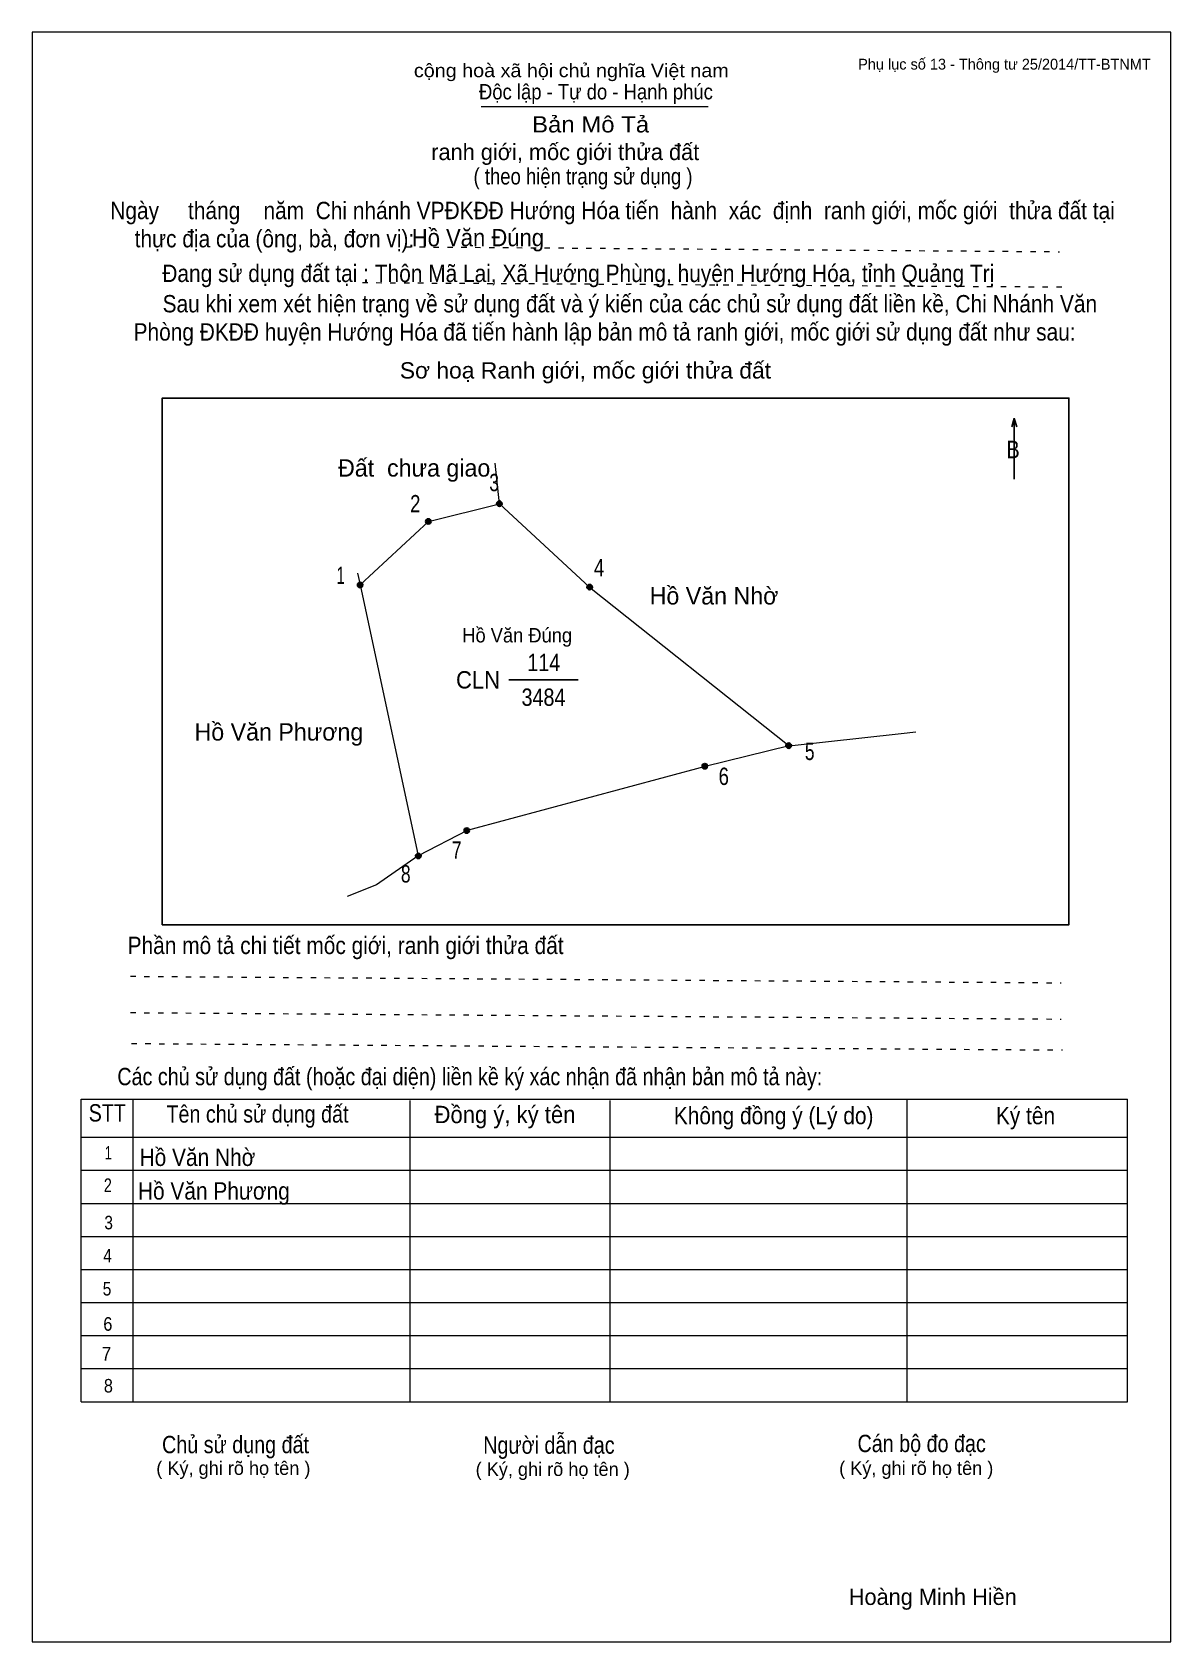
# Model space of a CAD drawing. Header units: centimetres. Extents: x 0 to 21, y 0 to 29.7.
import ezdxf
from ezdxf.enums import TextEntityAlignment as Align

# ---------------------------------------------------------------- set-up
doc = ezdxf.new("R2010")
doc.units = ezdxf.units.CM
doc.header["$LTSCALE"] = 0.13
doc.linetypes.add('DOTTED', pattern=[1.5, 0.3, -1.2])
for name, color, linetype, lineweight in [('1', 7, 'Continuous', 13), ('32', 7, 'Continuous', 25), ('33', 7, 'Continuous', 25), ('6', 7, 'Continuous', 13), ('62', 7, 'Continuous', 13)]:
    doc.layers.add(name, color=color, linetype=linetype, lineweight=lineweight)
for name, color, linetype in [('2', 7, 'Continuous'), ('34', 7, 'Continuous'), ('63', 7, 'Continuous')]:
    doc.layers.add(name, color=color, linetype=linetype)

msp = doc.modelspace()

# ---------------------------------------------------------------- hatches: boundary and pattern name
at = {"layer": '32'}
for points in [[(8.6664, 21.0004, 1), (8.5664, 21.0004, 1)], [(7.3555, 20.6729, 1), (7.2555, 20.6729, 1)], [(6.0985, 19.5, 1), (5.9985, 19.5, 1)], [(10.3315, 19.462, 1), (10.2315, 19.462, 1)], [(14.0024, 16.5355, 1), (13.9024, 16.5355, 1)], [(12.4551, 16.1566, 1), (12.3551, 16.1566, 1)], [(8.0645, 14.9687, 1), (7.9645, 14.9687, 1)], [(7.1713, 14.5004, 1), (7.0713, 14.5004, 1)]]:
    msp.add_hatch(color=256, dxfattribs=at).paths.add_polyline_path(points)

# ---------------------------------------------------------------- linework, layer by layer
at = {"layer": '1'}
msp.add_lwpolyline([(21, 0), (21, 29.7), (0, 29.7), (0, 0)], close=True, dxfattribs=at)
at = {"layer": '32'}
for centre in [(8.6164, 21.0004), (7.3055, 20.6729), (6.0485, 19.5), (10.2815, 19.462), (13.9524, 16.5355), (12.4051, 16.1566), (8.0145, 14.9687), (7.1213, 14.5004)]:
    msp.add_circle(centre, 0.05, dxfattribs=at)
at = {"layer": '33'}
msp.add_line((8.79, 17.75), (10.07, 17.75), dxfattribs=at)
at = {"layer": '6'}
msp.add_line((8.62, 21), (8.54, 21.75), dxfattribs=at)
for points in [[(6.05, 19.5), (7.31, 20.67), (8.62, 21)], [(8.62, 21), (10.28, 19.46), (13.96, 16.53)], [(6, 19.72), (6.05, 19.5), (7.12, 14.5)], [(13.96, 16.53), (16.03, 16.76), (16.3, 16.79)], [(13.96, 16.53), (12.41, 16.15), (8.02, 14.97), (7.12, 14.5)], [(7.12, 14.5), (6.35, 13.97), (5.81, 13.75)]]:
    msp.add_lwpolyline(points, dxfattribs=at)
at = {"layer": '62'}
for p, q in [((8.28, 28.33), (12.47, 28.33)), ((0.9, 10.01), (20.2, 10.01)), ((0.9, 4.43), (0.9, 10.01)), ((1.86, 4.43), (1.86, 10.01)), ((6.97, 4.43), (6.97, 9.99)), ((10.66, 4.43), (10.66, 9.99)), ((16.14, 4.43), (16.14, 10.01)), ((20.2, 4.43), (20.2, 10.01)), ((0.9, 9.31), (20.2, 9.31)), ((0.9, 8.7), (20.2, 8.7)), ((0.9, 8.09), (20.2, 8.09)), ((0.9, 7.48), (20.2, 7.48)), ((0.9, 6.87), (20.2, 6.87)), ((0.9, 6.26), (20.2, 6.26)), ((0.9, 5.65), (20.2, 5.65)), ((0.9, 5.04), (20.2, 5.04)), ((0.9, 4.43), (20.2, 4.43))]:
    msp.add_line(p, q, dxfattribs=at)
at = {"layer": '62', "linetype": 'DOTTED'}
for p, q in [((6.89, 25.74), (18.95, 25.65)), ((6.09, 25.08), (19.04, 25)), ((1.81, 12.28), (18.98, 12.16)), ((1.81, 11.61), (18.98, 11.49)), ((1.83, 11.04), (19, 10.92))]:
    msp.add_line(p, q, dxfattribs=at)
at = {"layer": '62', "lineweight": 25}
for p, q in [((18.11, 22.58), (18.11, 21.45)), ((18.11, 22.57), (18.07, 22.42)), ((18.11, 22.57), (18.16, 22.42))]:
    msp.add_line(p, q, dxfattribs=at)
msp.add_lwpolyline([(2.4, 13.23), (19.12, 13.23), (19.12, 22.95), (2.4, 22.95)], close=True, dxfattribs=at)

# ---------------------------------------------------------------- texts
at = {"layer": '2', "width": 0.95}
msp.add_text('Hồ Văn Đúng', height=0.2655, dxfattribs=at).set_placement((8.945, 18.44), align=Align.CENTER)
at = {"layer": '32'}
for s, width, p in [('3', 0.75, (8.52, 21.23)), ('2', 0.8, (7.065, 20.84)), ('4', 0.8, (10.455, 19.66)), ('1', 0.65, (5.69, 19.52)), ('5', 0.75, (14.34, 16.27)), ('6', 0.8, (12.755, 15.81)), ('7', 0.75, (7.83, 14.45)), ('8', 0.75, (6.89, 14.01))]:
    msp.add_text(s, height=0.32, dxfattribs=dict(at, width=width)).set_placement(p, align=Align.CENTER)
at = {"layer": '33'}
for s, p in [('Đất  chưa giao', (7.045, 21.5)), ('Hồ Văn Nhờ', (12.575, 19.14)), ('Hồ Văn Phương', (4.55, 16.63))]:
    msp.add_text(s, height=0.32, dxfattribs=at).set_placement(p, align=Align.CENTER)
at = {"layer": '33', "width": 0.85}
for s, p in [('114', (9.435, 17.91)), ('3484', (9.43, 17.27))]:
    msp.add_text(s, height=0.32, dxfattribs=at).set_placement(p, align=Align.CENTER)
at = {"layer": '33', "width": 0.95}
msp.add_text('CLN', height=0.32, dxfattribs=at).set_placement((8.63, 17.59), align=Align.RIGHT)
at = {"layer": '34'}
for s, width, p in [('Hồ Văn Đúng', 0.95, (7, 25.75)), ('Hồ Văn Nhờ', 0.9, (1.98, 8.78)), ('Hồ Văn Phương', 0.9, (1.95, 8.16))]:
    msp.add_text(s, height=0.32, dxfattribs=dict(at, width=width)).set_placement(p)
at = {"layer": '62'}
for s, height, width, p in [('cộng hoà xã hội chủ nghĩa Việt nam', 0.2474, 1.1, (7.04, 28.87)), ('Độc lập - Tự do - Hạnh phúc', 0.2828, 0.9, (8.24, 28.46)), ('Bản Mô Tả', 0.3, 1.1, (9.22, 27.85)), ('( theo hiện trạng sử dụng )', 0.3, 0.85, (8.14, 26.89)), ('Ngày     tháng    năm  Chi nhánh VPĐKĐĐ Hướng Hóa tiến  hành  xác  định  ranh giới, mốc giới  thửa đất tại ', 0.32, 0.9, (1.44, 26.25)), ('thực địa của (ông, bà, đơn vị): ', 0.32, 0.9, (1.89, 25.73)), ('Đang sử dụng đất tại : Thôn Mã Lai, Xã Hướng Phùng, huyện Hướng Hóa, tỉnh Quảng Trị', 0.32, 0.9, (2.4, 25.09)), ('     Sau khi xem xét hiện trạng về sử dụng đất và ý kiến của các chủ sử dụng đất liền kề, Chi Nhánh Văn ', 0.32, 0.9, (1.87, 24.53)), ('Phòng ĐKĐĐ huyện Hướng Hóa đã tiến hành lập bản mô tả ranh giới, mốc giới sử dụng đất như sau:', 0.32, 0.9, (1.87, 24.01)), ('Sơ hoạ Ranh giới, mốc giới thửa đất', 0.3, 1.05, (6.78, 23.31)), ('B', 0.32, 0.85, (17.97, 21.84)), ('Phần mô tả chi tiết mốc giới, ranh giới thửa đất ', 0.32, 0.9, (1.76, 12.69)), ('Các chủ sử dụng đất (hoặc đại diện) liền kề ký xác nhận đã nhận bản mô tả này:', 0.32, 0.85, (1.57, 10.27))]:
    msp.add_text(s, height=height, dxfattribs=dict(at, width=width)).set_placement(p)
msp.add_text('ranh giới, mốc giới thửa đất', height=0.3, dxfattribs=at).set_placement((7.36, 27.34))
for s, height, width, p in [('STT', 0.32, 0.85, (1.385, 9.6)), ('Tên chủ sử dụng đất', 0.32, 0.85, (4.155, 9.58)), ('Đồng ý, ký tên', 0.32, 0.95, (8.72, 9.57)), ('Không đồng ý (Lý do)', 0.32, 0.9, (13.675, 9.55)), ('Ký tên', 0.32, 0.9, (18.32, 9.55)), ('1', 0.25, 0.7, (1.405, 8.9)), ('2', 0.25, 0.8, (1.395, 8.3)), ('3', 0.25, 0.85, (1.41, 7.61)), ('4', 0.25, 0.85, (1.39, 7)), ('5', 0.25, 0.85, (1.38, 6.39)), ('6', 0.25, 0.9, (1.395, 5.74)), ('7', 0.25, 0.95, (1.37, 5.19)), ('8', 0.25, 0.9, (1.405, 4.6)), ('Người dẫn đạc', 0.32, 0.85, (9.53, 3.47)), ('Chủ sử dụng đất', 0.32, 0.85, (3.75, 3.48)), ('Cán bộ đo đạc', 0.32, 0.85, (16.405, 3.5))]:
    msp.add_text(s, height=height, dxfattribs=dict(at, width=width)).set_placement(p, align=Align.CENTER)
for p in [(3.71, 3.08), (9.6, 3.06), (16.305, 3.08)]:
    msp.add_text('( Ký, ghi rõ họ tên )', height=0.25, dxfattribs=at).set_placement(p, align=Align.CENTER)
at = {"layer": '63'}
msp.add_text('Phụ lục số 13 - Thông tư 25/2014/TT-BTNMT', height=0.2, dxfattribs=at).set_placement((20.63, 29.01), align=Align.RIGHT)
msp.add_text('Hoàng Minh Hiền', height=0.3, dxfattribs=at).set_placement((16.61, 0.68), align=Align.CENTER)

doc.saveas('drawing.dxf')
